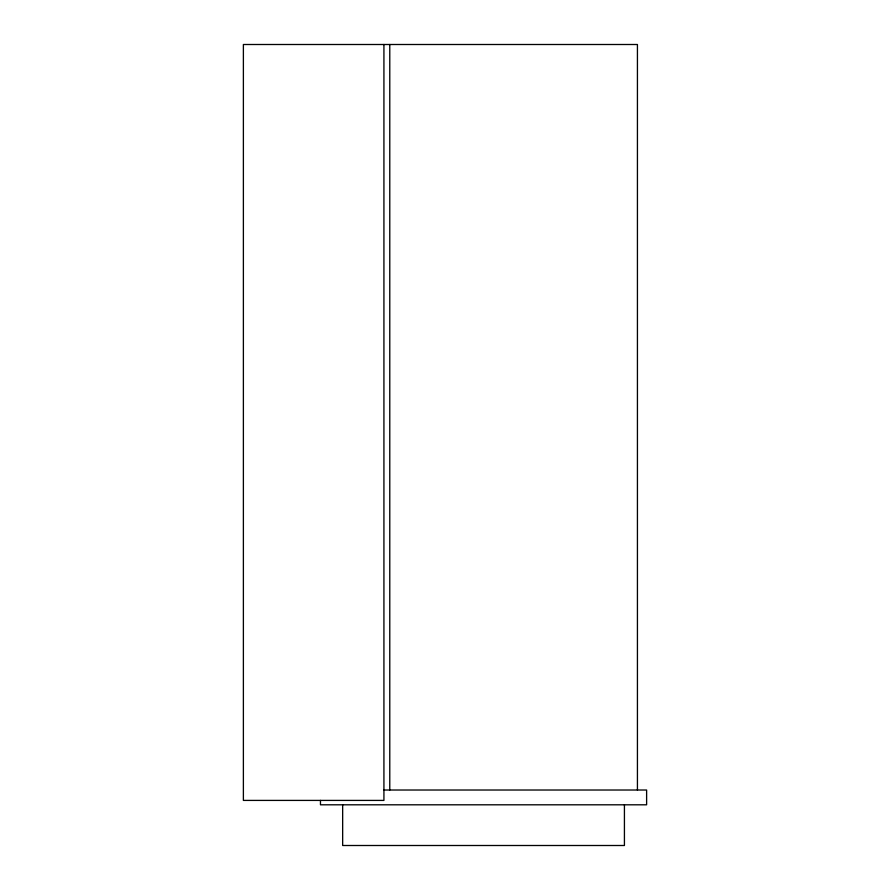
<?xml version="1.0" encoding="UTF-8"?>
<svg xmlns="http://www.w3.org/2000/svg" width="890" height="890" viewBox="0 0 890 890"><rect width="100%" height="100%" fill="white"/><g stroke="black" fill="none" stroke-linecap="round" stroke-linejoin="round"><path stroke-width="1.33" d="M383.924 790.02L646.618 790.02L646.618 804.805L320.467 804.805L320.467 800.41M637.429 790.02L637.429 44.5L243.382 44.5L243.382 800.41L383.924 800.41L383.924 44.5M624.424 804.805L624.424 845.5L342.661 845.5L342.661 804.805M389.776 44.5L389.776 790.02"/></g></svg>
